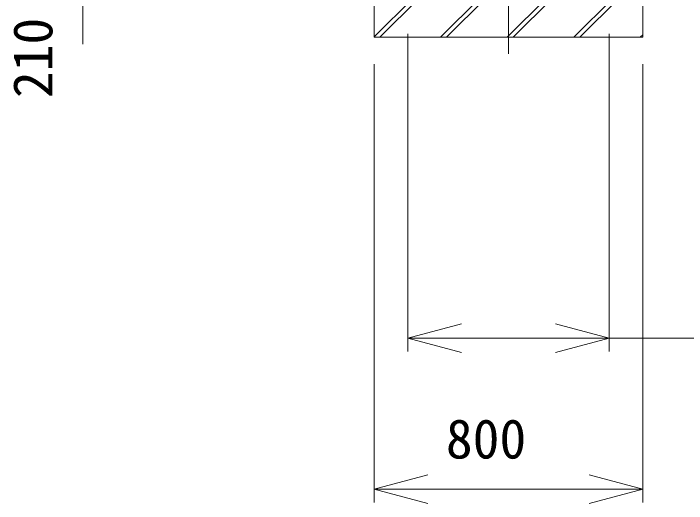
# Model space of a CAD drawing. Units: millimetres, scale not verified. Extents: x -7202 to 7173, y -9671 to 10206.
# Drawn here: x 3300 to 5306, y -1542 to -83 of the extents above; entities that cross this region are included whole.
import ezdxf
from ezdxf.enums import TextEntityAlignment as Align

# ---------------------------------------------------------------- set-up
doc = ezdxf.new("R2010")
doc.units = ezdxf.units.MM
doc.header["$LTSCALE"] = 20
doc.linetypes.add('CHAIN2', pattern=[12, 9, -1, 1, -1])
for name, color, linetype, lineweight in [('0-3_12 常用一点鎖線', 3, 'CHAIN2', 18), ('0-5_05 寸法', 3, 'Continuous', 18), ('0-E_80 躯体A', 1, 'Continuous', 18)]:
    doc.layers.add(name, color=color, linetype=linetype, lineweight=lineweight)
doc.styles.add('ＭＳ ゴシック', font='')
doc.styles.get('ＭＳ ゴシック').set_extended_font_data('MS Gothic')

msp = doc.modelspace()

# ---------------------------------------------------------------- linework, layer by layer
at = {"layer": '0-3_12 常用一点鎖線'}
msp.add_line((4775.23, 2831.11), (4775.23, -202.97), dxfattribs=at)
at = {"layer": '0-5_05 寸法', "color": 7}
for p, q in [((3507.16, -13.58), (3507.16, -173.58)), ((4475.23, -143.58), (4475.23, -1089.59)), ((5075.23, -143.58), (5075.23, -1089.59)), ((4375.23, -233.58), (4375.23, -1539.59)), ((5175.23, -233.58), (5175.23, -1539.59)), ((4475.23, -1049.59), (4635.23, -1049.59)), ((4635.23, -1049.59), (4915.23, -1049.59)), ((5075.23, -1049.59), (4915.23, -1049.59)), ((5075.23, -1049.59), (7080.56, -1049.59)), ((4375.23, -1499.59), (4535.23, -1499.59)), ((4535.23, -1499.59), (5015.23, -1499.59)), ((5175.23, -1499.59), (5015.23, -1499.59))]:
    msp.add_line(p, q, dxfattribs=at)
for points in [[(4635.23, -1092.46), (4475.23, -1049.59), (4635.23, -1006.72)], [(4915.23, -1006.72), (5075.23, -1049.59), (4915.23, -1092.46)], [(4535.23, -1542.46), (4375.23, -1499.59), (4535.23, -1456.72)], [(5015.23, -1456.72), (5175.23, -1499.59), (5015.23, -1542.46)]]:
    msp.add_lwpolyline(points, dxfattribs=at)
at = {"layer": '0-E_80 躯体A'}
for p, q in [((4375.23, -152.13), (4673.78, 146.42)), ((4375.23, 146.42), (4375.23, -153.58)), ((4391.78, -153.58), (4691.78, 146.42)), ((4572.34, -153.58), (4872.34, 146.42)), ((4590.34, -153.58), (4890.34, 146.42)), ((4770.89, -153.58), (5070.89, 146.42)), ((4788.89, -153.58), (5088.89, 146.42)), ((4969.45, -153.58), (5175.23, 52.2)), ((4987.45, -153.58), (5175.23, 34.2)), ((5168, -153.58), (5175.23, -146.35))]:
    msp.add_line(p, q, dxfattribs=at)
msp.add_lwpolyline([(4375.23, -153.58), (5175.23, -153.58), (5175.23, 146.42)], dxfattribs=at)

# ---------------------------------------------------------------- texts
at = {"layer": '0-5_05 寸法', "color": 7, "style": 'ＭＳ ゴシック'}
msp.add_text('210', height=117.3, rotation=90, dxfattribs=at).set_placement((3451.16, -334.8), align=Align.BOTTOM_LEFT)
msp.add_text('800', height=117.3, dxfattribs=at).set_placement((4588.56, -1443.59), align=Align.BOTTOM_LEFT)

doc.saveas('drawing.dxf')
